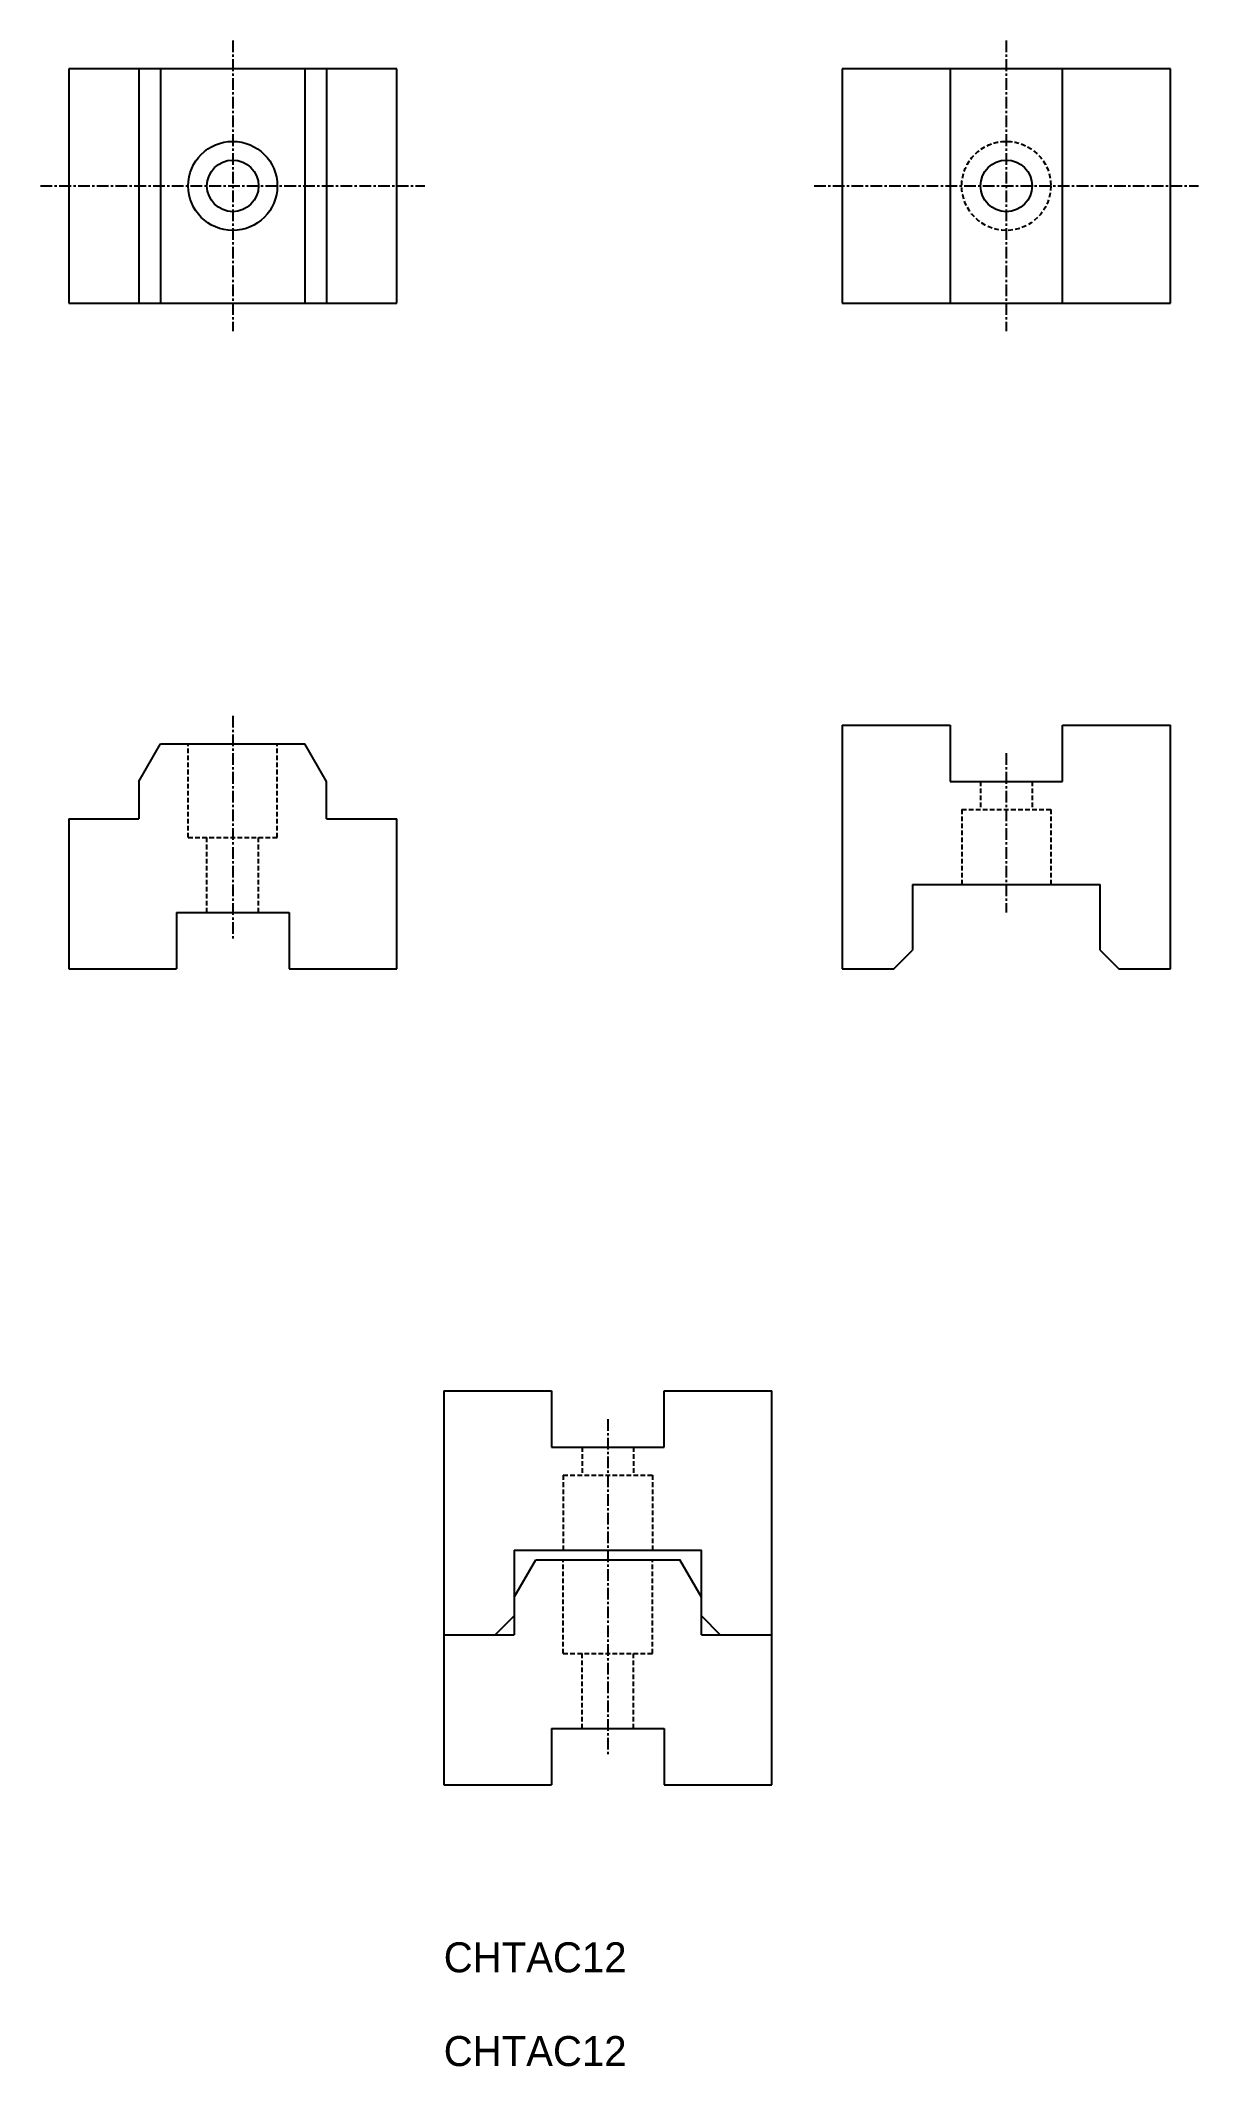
# Model space of a CAD drawing. Extents: x -5624 to -5501, y -639 to -423.
import ezdxf

# ---------------------------------------------------------------- set-up
doc = ezdxf.new("R2010")
doc.units = 0
doc.linetypes.add('CENTER', pattern=[2, 1.25, -0.25, 0.25, -0.25])
doc.linetypes.add('DASHED', pattern=[0.75, 0.5, -0.25])
doc.layers.get('0').update_dxf_attribs({"linetype": 'CONTINUOUS'})
doc.layers.add('CENTER', color=1, linetype='CENTER')

msp = doc.modelspace()

# ---------------------------------------------------------------- linework, layer by layer
at = {"color": 7, "linetype": 'CONTINUOUS'}
for p, q in [((-5621.18, -425.81), (-5621.18, -450.81)), ((-5586.18, -425.81), (-5621.18, -425.81)), ((-5613.68, -425.81), (-5613.68, -450.81)), ((-5611.37, -425.81), (-5611.37, -450.81)), ((-5595.99, -425.81), (-5595.99, -450.81)), ((-5593.68, -425.81), (-5593.68, -450.81)), ((-5586.18, -450.81), (-5586.18, -425.81)), ((-5538.68, -425.81), (-5538.68, -450.81)), ((-5503.68, -425.81), (-5538.68, -425.81)), ((-5527.18, -425.81), (-5527.18, -450.81)), ((-5515.18, -450.81), (-5515.18, -425.81)), ((-5503.68, -450.81), (-5503.68, -425.81)), ((-5538.68, -432.06), (-5538.68, -432.06)), ((-5538.68, -438.31), (-5538.68, -438.31)), ((-5621.18, -450.81), (-5586.18, -450.81)), ((-5538.68, -450.81), (-5503.68, -450.81)), ((-5538.68, -495.81), (-5538.68, -521.81)), ((-5538.68, -495.81), (-5527.18, -495.81)), ((-5527.18, -495.81), (-5527.18, -501.81)), ((-5515.18, -501.81), (-5515.18, -495.81)), ((-5515.18, -495.81), (-5503.68, -495.81)), ((-5503.68, -521.81), (-5503.68, -495.81)), ((-5613.68, -501.81), (-5611.37, -497.81)), ((-5611.37, -497.81), (-5595.99, -497.81)), ((-5593.68, -501.81), (-5595.99, -497.81)), ((-5613.68, -501.81), (-5613.68, -505.81)), ((-5593.68, -505.81), (-5593.68, -501.81)), ((-5527.18, -501.81), (-5515.18, -501.81)), ((-5621.18, -505.81), (-5621.18, -521.81)), ((-5621.18, -505.81), (-5613.68, -505.81)), ((-5593.68, -505.81), (-5586.18, -505.81)), ((-5586.18, -521.81), (-5586.18, -505.81)), ((-5531.18, -512.81), (-5531.18, -519.81)), ((-5531.18, -512.81), (-5511.18, -512.81)), ((-5511.18, -519.81), (-5511.18, -512.81)), ((-5609.68, -515.81), (-5597.68, -515.81)), ((-5609.68, -515.81), (-5609.68, -521.81)), ((-5597.68, -515.81), (-5597.68, -521.81)), ((-5533.18, -521.81), (-5531.18, -519.81)), ((-5511.18, -519.81), (-5509.18, -521.81)), ((-5621.18, -521.81), (-5609.68, -521.81)), ((-5597.68, -521.81), (-5586.18, -521.81)), ((-5538.68, -521.81), (-5533.18, -521.81)), ((-5509.18, -521.81), (-5503.68, -521.81)), ((-5581.18, -566.81), (-5569.68, -566.81)), ((-5581.18, -566.81), (-5581.18, -592.81)), ((-5569.68, -566.81), (-5569.68, -572.81)), ((-5557.68, -566.81), (-5546.18, -566.81)), ((-5557.68, -572.81), (-5557.68, -566.81)), ((-5546.18, -592.81), (-5546.18, -566.81)), ((-5569.68, -572.81), (-5557.68, -572.81)), ((-5573.68, -583.81), (-5553.68, -583.81)), ((-5573.68, -583.81), (-5573.68, -590.81)), ((-5573.68, -588.81), (-5571.37, -584.81)), ((-5571.37, -584.81), (-5555.99, -584.81)), ((-5553.68, -588.81), (-5555.99, -584.81)), ((-5553.68, -590.81), (-5553.68, -583.81)), ((-5573.68, -588.81), (-5573.68, -592.81)), ((-5553.68, -592.81), (-5553.68, -588.81)), ((-5575.68, -592.81), (-5573.68, -590.81)), ((-5553.68, -590.81), (-5551.68, -592.81)), ((-5581.18, -592.81), (-5575.68, -592.81)), ((-5581.18, -592.81), (-5573.68, -592.81)), ((-5581.18, -592.81), (-5581.18, -608.81)), ((-5553.68, -592.81), (-5546.18, -592.81)), ((-5551.68, -592.81), (-5546.18, -592.81)), ((-5546.18, -608.81), (-5546.18, -592.81)), ((-5569.68, -602.81), (-5569.68, -608.81)), ((-5569.68, -602.81), (-5557.68, -602.81)), ((-5557.68, -602.81), (-5557.68, -608.81)), ((-5581.18, -608.81), (-5569.68, -608.81)), ((-5557.68, -608.81), (-5546.18, -608.81))]:
    msp.add_line(p, q, dxfattribs=at)
at = {"color": 3, "linetype": 'DASHED'}
for p, q in [((-5608.43, -507.81), (-5608.43, -497.81)), ((-5598.93, -507.81), (-5598.93, -497.81)), ((-5523.93, -501.81), (-5523.93, -504.81)), ((-5518.43, -501.81), (-5518.43, -504.81)), ((-5525.93, -504.81), (-5516.43, -504.81)), ((-5525.93, -504.81), (-5525.93, -512.81)), ((-5516.43, -504.81), (-5516.43, -512.81)), ((-5608.43, -507.81), (-5598.93, -507.81)), ((-5606.43, -515.81), (-5606.43, -507.81)), ((-5600.93, -515.81), (-5600.93, -507.81)), ((-5566.43, -572.81), (-5566.43, -575.81)), ((-5560.93, -572.81), (-5560.93, -575.81)), ((-5568.43, -575.81), (-5568.43, -583.81)), ((-5568.43, -575.81), (-5558.93, -575.81)), ((-5558.93, -575.81), (-5558.93, -583.81)), ((-5568.43, -594.81), (-5568.43, -584.81)), ((-5558.93, -594.81), (-5558.93, -584.81)), ((-5568.43, -594.81), (-5558.93, -594.81)), ((-5566.43, -602.81), (-5566.43, -594.81)), ((-5560.93, -602.81), (-5560.93, -594.81))]:
    msp.add_line(p, q, dxfattribs=at)
at = {"color": 7, "linetype": 'CONTINUOUS'}
for centre, radius in [((-5603.68, -438.31), 4.75), ((-5603.68, -438.31), 2.75), ((-5521.18, -438.31), 2.75)]:
    msp.add_circle(centre, radius, dxfattribs=at)
at = {"color": 3, "linetype": 'DASHED'}
msp.add_circle((-5521.18, -438.31), 4.75, dxfattribs=at)
at = {"layer": 'CENTER', "color": 1, "linetype": 'CENTER'}
for p, q in [((-5603.68, -422.81), (-5603.68, -453.81)), ((-5521.18, -422.81), (-5521.18, -453.81)), ((-5624.18, -438.31), (-5583.18, -438.31)), ((-5541.68, -438.31), (-5500.68, -438.31)), ((-5603.68, -494.81), (-5603.68, -518.81)), ((-5521.18, -498.81), (-5521.18, -515.81)), ((-5563.68, -569.81), (-5563.68, -586.81)), ((-5563.68, -581.81), (-5563.68, -605.81))]:
    msp.add_line(p, q, dxfattribs=at)

# ---------------------------------------------------------------- texts
at = {"color": 7, "linetype": 'CONTINUOUS'}
for p in [(-5581.18, -628.81), (-5581.18, -638.81)]:
    msp.add_text('CHTAC12', height=3.2, dxfattribs=at).set_placement(p)

doc.saveas('drawing.dxf')
